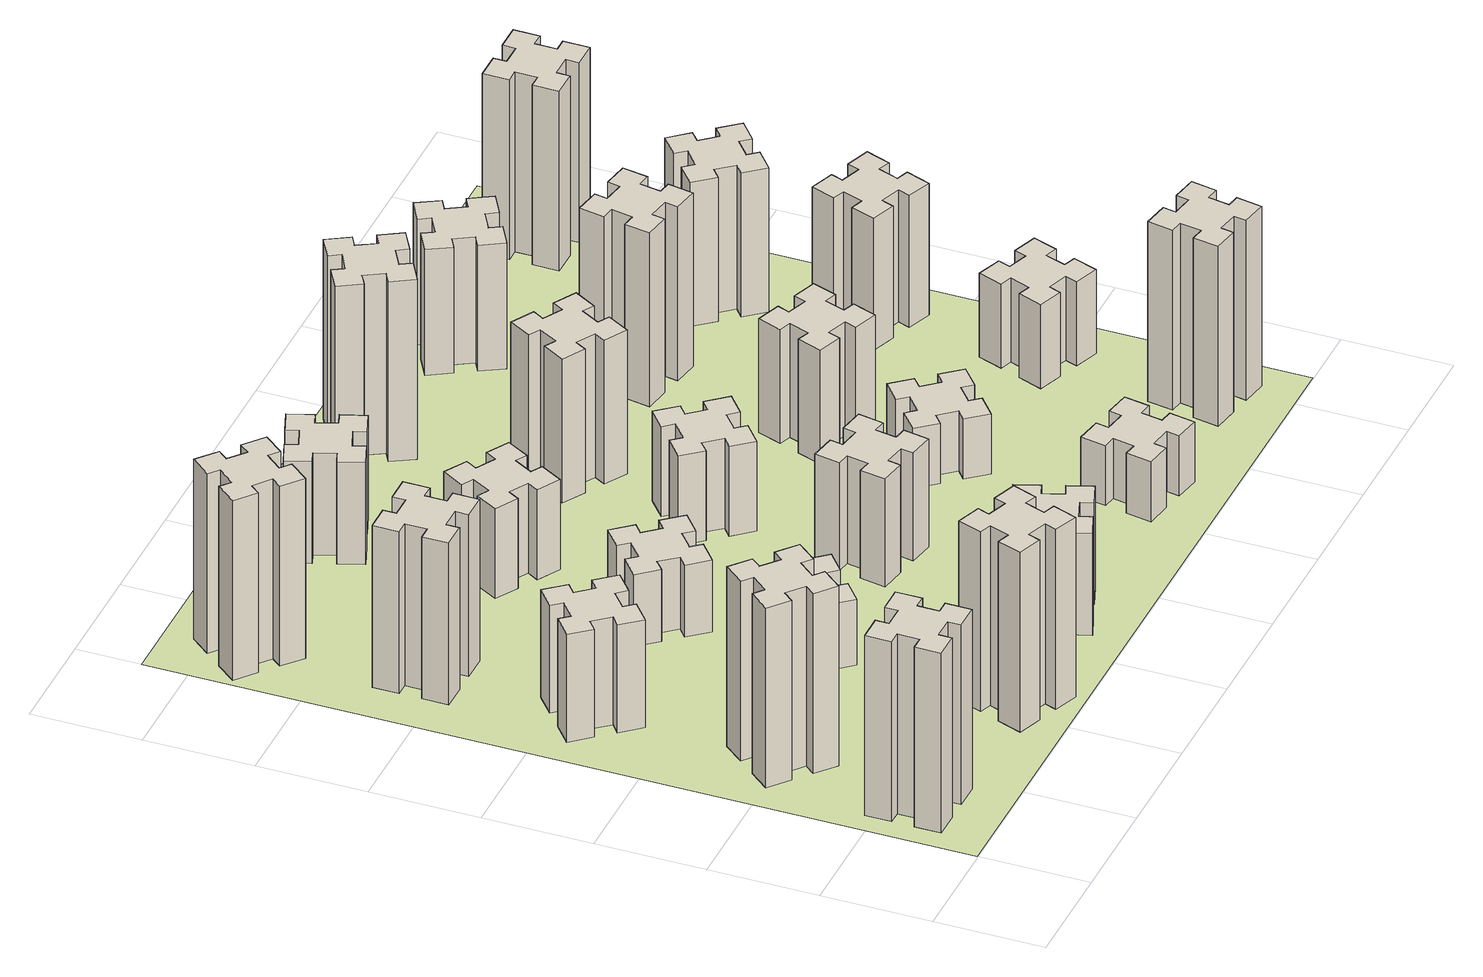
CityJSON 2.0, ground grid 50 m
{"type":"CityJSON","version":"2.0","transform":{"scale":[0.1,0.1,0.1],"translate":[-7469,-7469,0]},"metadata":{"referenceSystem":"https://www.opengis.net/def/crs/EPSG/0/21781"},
"CityObjects":{
"building1":{"type":"Building","attributes":{"class":"1000","function":"1000","usage":"1000","yearOfConstruction":2016,"roofType":"1000","measuredHeight":90,"storeysAboveGround":30,"storeysBelowGround":0},"geometry":[{"type":"Solid","lod":"1","boundaries":[[[[0,1,2,3,4,5,6,7,8,9,10,11,12,13,14,15,16,17,18,19]],[[17,16,20,21]],[[16,15,22,20]],[[15,14,23,22]],[[14,13,24,23]],[[13,12,25,24]],[[12,11,26,25]],[[11,10,27,26]],[[10,9,28,27]],[[9,8,29,28]],[[8,7,30,29]],[[7,6,31,30]],[[6,5,32,31]],[[5,4,33,32]],[[4,3,34,33]],[[3,2,35,34]],[[2,1,36,35]],[[1,0,37,36]],[[0,19,38,37]],[[19,18,39,38]],[[18,17,21,39]],[[24,25,26,27,28,29,30,31,32,33,34,35,36,37,38,39,21,20,22,23]]]]}]},
"building2":{"type":"Building","attributes":{"class":"1000","function":"1000","usage":"1000","yearOfConstruction":2016,"roofType":"1000","measuredHeight":90,"storeysAboveGround":30,"storeysBelowGround":0},"geometry":[{"type":"Solid","lod":"1","boundaries":[[[[40,41,42,43,44,45,46,47,48,49,50,51,52,53,54,55,56,57,58,59]],[[57,56,60,61]],[[56,55,62,60]],[[55,54,63,62]],[[54,53,64,63]],[[53,52,65,64]],[[52,51,66,65]],[[51,50,67,66]],[[50,49,68,67]],[[49,48,69,68]],[[48,47,70,69]],[[47,46,71,70]],[[46,45,72,71]],[[45,44,73,72]],[[44,43,74,73]],[[43,42,75,74]],[[42,41,76,75]],[[41,40,77,76]],[[40,59,78,77]],[[59,58,79,78]],[[58,57,61,79]],[[64,65,66,67,68,69,70,71,72,73,74,75,76,77,78,79,61,60,62,63]]]]}]},
"building3":{"type":"Building","attributes":{"class":"1000","function":"1000","usage":"1000","yearOfConstruction":2016,"roofType":"1000","measuredHeight":54,"storeysAboveGround":30,"storeysBelowGround":0},"geometry":[{"type":"Solid","lod":"1","boundaries":[[[[80,81,82,83,84,85,86,87,88,89,90,91,92,93,94,95,96,97,98,99]],[[97,96,100,101]],[[96,95,102,100]],[[95,94,103,102]],[[94,93,104,103]],[[93,92,105,104]],[[92,91,106,105]],[[91,90,107,106]],[[90,89,108,107]],[[89,88,109,108]],[[88,87,110,109]],[[87,86,111,110]],[[86,85,112,111]],[[85,84,113,112]],[[84,83,114,113]],[[83,82,115,114]],[[82,81,116,115]],[[81,80,117,116]],[[80,99,118,117]],[[99,98,119,118]],[[98,97,101,119]],[[104,105,106,107,108,109,110,111,112,113,114,115,116,117,118,119,101,100,102,103]]]]}]},
"building4":{"type":"Building","attributes":{"class":"1000","function":"1000","usage":"1000","yearOfConstruction":2016,"roofType":"1000","measuredHeight":81,"storeysAboveGround":30,"storeysBelowGround":0},"geometry":[{"type":"Solid","lod":"1","boundaries":[[[[120,121,122,123,124,125,126,127,128,129,130,131,132,133,134,135,136,137,138,139]],[[137,136,140,141]],[[136,135,142,140]],[[135,134,143,142]],[[134,133,144,143]],[[133,132,145,144]],[[132,131,146,145]],[[131,130,147,146]],[[130,129,148,147]],[[129,128,149,148]],[[128,127,150,149]],[[127,126,151,150]],[[126,125,152,151]],[[125,124,153,152]],[[124,123,154,153]],[[123,122,155,154]],[[122,121,156,155]],[[121,120,157,156]],[[120,139,158,157]],[[139,138,159,158]],[[138,137,141,159]],[[144,145,146,147,148,149,150,151,152,153,154,155,156,157,158,159,141,140,142,143]]]]}]},
"building5":{"type":"Building","attributes":{"class":"1000","function":"1000","usage":"1000","yearOfConstruction":2016,"roofType":"1000","measuredHeight":90,"storeysAboveGround":30,"storeysBelowGround":0},"geometry":[{"type":"Solid","lod":"1","boundaries":[[[[160,161,162,163,164,165,166,167,168,169,170,171,172,173,174,175,176,177,178,179]],[[177,176,180,181]],[[176,175,182,180]],[[175,174,183,182]],[[174,173,184,183]],[[173,172,185,184]],[[172,171,186,185]],[[171,170,187,186]],[[170,169,188,187]],[[169,168,189,188]],[[168,167,190,189]],[[167,166,191,190]],[[166,165,192,191]],[[165,164,193,192]],[[164,163,194,193]],[[163,162,195,194]],[[162,161,196,195]],[[161,160,197,196]],[[160,179,198,197]],[[179,178,199,198]],[[178,177,181,199]],[[184,185,186,187,188,189,190,191,192,193,194,195,196,197,198,199,181,180,182,183]]]]}]},
"building6":{"type":"Building","attributes":{"class":"1000","function":"1000","usage":"1000","yearOfConstruction":2016,"roofType":"1000","measuredHeight":90,"storeysAboveGround":30,"storeysBelowGround":0},"geometry":[{"type":"Solid","lod":"1","boundaries":[[[[200,201,202,203,204,205,206,207,208,209,210,211,212,213,214,215,216,217,218,219]],[[217,216,220,221]],[[216,215,222,220]],[[215,214,223,222]],[[214,213,224,223]],[[213,212,225,224]],[[212,211,226,225]],[[211,210,227,226]],[[210,209,228,227]],[[209,208,229,228]],[[208,207,230,229]],[[207,206,231,230]],[[206,205,232,231]],[[205,204,233,232]],[[204,203,234,233]],[[203,202,235,234]],[[202,201,236,235]],[[201,200,237,236]],[[200,219,238,237]],[[219,218,239,238]],[[218,217,221,239]],[[224,225,226,227,228,229,230,231,232,233,234,235,236,237,238,239,221,220,222,223]]]]}]},
"building7":{"type":"Building","attributes":{"class":"1000","function":"1000","usage":"1000","yearOfConstruction":2016,"roofType":"1000","measuredHeight":33,"storeysAboveGround":30,"storeysBelowGround":0},"geometry":[{"type":"Solid","lod":"1","boundaries":[[[[240,241,242,243,244,245,246,247,248,249,250,251,252,253,254,255,256,257,258,259]],[[257,256,260,261]],[[256,255,262,260]],[[255,254,263,262]],[[254,253,264,263]],[[253,252,265,264]],[[252,251,266,265]],[[251,250,267,266]],[[250,249,268,267]],[[249,248,269,268]],[[248,247,270,269]],[[247,246,271,270]],[[246,245,272,271]],[[245,244,273,272]],[[244,243,274,273]],[[243,242,275,274]],[[242,241,276,275]],[[241,240,277,276]],[[240,259,278,277]],[[259,258,279,278]],[[258,257,261,279]],[[264,265,266,267,268,269,270,271,272,273,274,275,276,277,278,279,261,260,262,263]]]]}]},
"building8":{"type":"Building","attributes":{"class":"1000","function":"1000","usage":"1000","yearOfConstruction":2016,"roofType":"1000","measuredHeight":36,"storeysAboveGround":30,"storeysBelowGround":0},"geometry":[{"type":"Solid","lod":"1","boundaries":[[[[280,281,282,283,284,285,286,287,288,289,290,291,292,293,294,295,296,297,298,299]],[[297,296,300,301]],[[296,295,302,300]],[[295,294,303,302]],[[294,293,304,303]],[[293,292,305,304]],[[292,291,306,305]],[[291,290,307,306]],[[290,289,308,307]],[[289,288,309,308]],[[288,287,310,309]],[[287,286,311,310]],[[286,285,312,311]],[[285,284,313,312]],[[284,283,314,313]],[[283,282,315,314]],[[282,281,316,315]],[[281,280,317,316]],[[280,299,318,317]],[[299,298,319,318]],[[298,297,301,319]],[[304,305,306,307,308,309,310,311,312,313,314,315,316,317,318,319,301,300,302,303]]]]}]},
"building9":{"type":"Building","attributes":{"class":"1000","function":"1000","usage":"1000","yearOfConstruction":2016,"roofType":"1000","measuredHeight":51,"storeysAboveGround":30,"storeysBelowGround":0},"geometry":[{"type":"Solid","lod":"1","boundaries":[[[[320,321,322,323,324,325,326,327,328,329,330,331,332,333,334,335,336,337,338,339]],[[337,336,340,341]],[[336,335,342,340]],[[335,334,343,342]],[[334,333,344,343]],[[333,332,345,344]],[[332,331,346,345]],[[331,330,347,346]],[[330,329,348,347]],[[329,328,349,348]],[[328,327,350,349]],[[327,326,351,350]],[[326,325,352,351]],[[325,324,353,352]],[[324,323,354,353]],[[323,322,355,354]],[[322,321,356,355]],[[321,320,357,356]],[[320,339,358,357]],[[339,338,359,358]],[[338,337,341,359]],[[344,345,346,347,348,349,350,351,352,353,354,355,356,357,358,359,341,340,342,343]]]]}]},
"building10":{"type":"Building","attributes":{"class":"1000","function":"1000","usage":"1000","yearOfConstruction":2016,"roofType":"1000","measuredHeight":45,"storeysAboveGround":30,"storeysBelowGround":0},"geometry":[{"type":"Solid","lod":"1","boundaries":[[[[360,361,362,363,364,365,366,367,368,369,370,371,372,373,374,375,376,377,378,379]],[[377,376,380,381]],[[376,375,382,380]],[[375,374,383,382]],[[374,373,384,383]],[[373,372,385,384]],[[372,371,386,385]],[[371,370,387,386]],[[370,369,388,387]],[[369,368,389,388]],[[368,367,390,389]],[[367,366,391,390]],[[366,365,392,391]],[[365,364,393,392]],[[364,363,394,393]],[[363,362,395,394]],[[362,361,396,395]],[[361,360,397,396]],[[360,379,398,397]],[[379,378,399,398]],[[378,377,381,399]],[[384,385,386,387,388,389,390,391,392,393,394,395,396,397,398,399,381,380,382,383]]]]}]},
"building11":{"type":"Building","attributes":{"class":"1000","function":"1000","usage":"1000","yearOfConstruction":2016,"roofType":"1000","measuredHeight":51,"storeysAboveGround":30,"storeysBelowGround":0},"geometry":[{"type":"Solid","lod":"1","boundaries":[[[[400,401,402,403,404,405,406,407,408,409,410,411,412,413,414,415,416,417,418,419]],[[417,416,420,421]],[[416,415,422,420]],[[415,414,423,422]],[[414,413,424,423]],[[413,412,425,424]],[[412,411,426,425]],[[411,410,427,426]],[[410,409,428,427]],[[409,408,429,428]],[[408,407,430,429]],[[407,406,431,430]],[[406,405,432,431]],[[405,404,433,432]],[[404,403,434,433]],[[403,402,435,434]],[[402,401,436,435]],[[401,400,437,436]],[[400,419,438,437]],[[419,418,439,438]],[[418,417,421,439]],[[424,425,426,427,428,429,430,431,432,433,434,435,436,437,438,439,421,420,422,423]]]]}]},
"building12":{"type":"Building","attributes":{"class":"1000","function":"1000","usage":"1000","yearOfConstruction":2016,"roofType":"1000","measuredHeight":54,"storeysAboveGround":30,"storeysBelowGround":0},"geometry":[{"type":"Solid","lod":"1","boundaries":[[[[440,441,442,443,444,445,446,447,448,449,450,451,452,453,454,455,456,457,458,459]],[[457,456,460,461]],[[456,455,462,460]],[[455,454,463,462]],[[454,453,464,463]],[[453,452,465,464]],[[452,451,466,465]],[[451,450,467,466]],[[450,449,468,467]],[[449,448,469,468]],[[448,447,470,469]],[[447,446,471,470]],[[446,445,472,471]],[[445,444,473,472]],[[444,443,474,473]],[[443,442,475,474]],[[442,441,476,475]],[[441,440,477,476]],[[440,459,478,477]],[[459,458,479,478]],[[458,457,461,479]],[[464,465,466,467,468,469,470,471,472,473,474,475,476,477,478,479,461,460,462,463]]]]}]},
"building13":{"type":"Building","attributes":{"class":"1000","function":"1000","usage":"1000","yearOfConstruction":2016,"roofType":"1000","measuredHeight":45,"storeysAboveGround":30,"storeysBelowGround":0},"geometry":[{"type":"Solid","lod":"1","boundaries":[[[[480,481,482,483,484,485,486,487,488,489,490,491,492,493,494,495,496,497,498,499]],[[497,496,500,501]],[[496,495,502,500]],[[495,494,503,502]],[[494,493,504,503]],[[493,492,505,504]],[[492,491,506,505]],[[491,490,507,506]],[[490,489,508,507]],[[489,488,509,508]],[[488,487,510,509]],[[487,486,511,510]],[[486,485,512,511]],[[485,484,513,512]],[[484,483,514,513]],[[483,482,515,514]],[[482,481,516,515]],[[481,480,517,516]],[[480,499,518,517]],[[499,498,519,518]],[[498,497,501,519]],[[504,505,506,507,508,509,510,511,512,513,514,515,516,517,518,519,501,500,502,503]]]]}]},
"building14":{"type":"Building","attributes":{"class":"1000","function":"1000","usage":"1000","yearOfConstruction":2016,"roofType":"1000","measuredHeight":72,"storeysAboveGround":30,"storeysBelowGround":0},"geometry":[{"type":"Solid","lod":"1","boundaries":[[[[520,521,522,523,524,525,526,527,528,529,530,531,532,533,534,535,536,537,538,539]],[[537,536,540,541]],[[536,535,542,540]],[[535,534,543,542]],[[534,533,544,543]],[[533,532,545,544]],[[532,531,546,545]],[[531,530,547,546]],[[530,529,548,547]],[[529,528,549,548]],[[528,527,550,549]],[[527,526,551,550]],[[526,525,552,551]],[[525,524,553,552]],[[524,523,554,553]],[[523,522,555,554]],[[522,521,556,555]],[[521,520,557,556]],[[520,539,558,557]],[[539,538,559,558]],[[538,537,541,559]],[[544,545,546,547,548,549,550,551,552,553,554,555,556,557,558,559,541,540,542,543]]]]}]},
"building15":{"type":"Building","attributes":{"class":"1000","function":"1000","usage":"1000","yearOfConstruction":2016,"roofType":"1000","measuredHeight":30,"storeysAboveGround":30,"storeysBelowGround":0},"geometry":[{"type":"Solid","lod":"1","boundaries":[[[[560,561,562,563,564,565,566,567,568,569,570,571,572,573,574,575,576,577,578,579]],[[577,576,580,581]],[[576,575,582,580]],[[575,574,583,582]],[[574,573,584,583]],[[573,572,585,584]],[[572,571,586,585]],[[571,570,587,586]],[[570,569,588,587]],[[569,568,589,588]],[[568,567,590,589]],[[567,566,591,590]],[[566,565,592,591]],[[565,564,593,592]],[[564,563,594,593]],[[563,562,595,594]],[[562,561,596,595]],[[561,560,597,596]],[[560,579,598,597]],[[579,578,599,598]],[[578,577,581,599]],[[584,585,586,587,588,589,590,591,592,593,594,595,596,597,598,599,581,580,582,583]]]]}]},
"building16":{"type":"Building","attributes":{"class":"1000","function":"1000","usage":"1000","yearOfConstruction":2016,"roofType":"1000","measuredHeight":90,"storeysAboveGround":30,"storeysBelowGround":0},"geometry":[{"type":"Solid","lod":"1","boundaries":[[[[600,601,602,603,604,605,606,607,608,609,610,611,612,613,614,615,616,617,618,619]],[[617,616,620,621]],[[616,615,622,620]],[[615,614,623,622]],[[614,613,624,623]],[[613,612,625,624]],[[612,611,626,625]],[[611,610,627,626]],[[610,609,628,627]],[[609,608,629,628]],[[608,607,630,629]],[[607,606,631,630]],[[606,605,632,631]],[[605,604,633,632]],[[604,603,634,633]],[[603,602,635,634]],[[602,601,636,635]],[[601,600,637,636]],[[600,619,638,637]],[[619,618,639,638]],[[618,617,621,639]],[[624,625,626,627,628,629,630,631,632,633,634,635,636,637,638,639,621,620,622,623]]]]}]},
"building17":{"type":"Building","attributes":{"class":"1000","function":"1000","usage":"1000","yearOfConstruction":2016,"roofType":"1000","measuredHeight":30,"storeysAboveGround":30,"storeysBelowGround":0},"geometry":[{"type":"Solid","lod":"1","boundaries":[[[[640,641,642,643,644,645,646,647,648,649,650,651,652,653,654,655,656,657,658,659]],[[657,656,660,661]],[[656,655,662,660]],[[655,654,663,662]],[[654,653,664,663]],[[653,652,665,664]],[[652,651,666,665]],[[651,650,667,666]],[[650,649,668,667]],[[649,648,669,668]],[[648,647,670,669]],[[647,646,671,670]],[[646,645,672,671]],[[645,644,673,672]],[[644,643,674,673]],[[643,642,675,674]],[[642,641,676,675]],[[641,640,677,676]],[[640,659,678,677]],[[659,658,679,678]],[[658,657,661,679]],[[664,665,666,667,668,669,670,671,672,673,674,675,676,677,678,679,661,660,662,663]]]]}]},
"building18":{"type":"Building","attributes":{"class":"1000","function":"1000","usage":"1000","yearOfConstruction":2016,"roofType":"1000","measuredHeight":57,"storeysAboveGround":30,"storeysBelowGround":0},"geometry":[{"type":"Solid","lod":"1","boundaries":[[[[680,681,682,683,684,685,686,687,688,689,690,691,692,693,694,695,696,697,698,699]],[[697,696,700,701]],[[696,695,702,700]],[[695,694,703,702]],[[694,693,704,703]],[[693,692,705,704]],[[692,691,706,705]],[[691,690,707,706]],[[690,689,708,707]],[[689,688,709,708]],[[688,687,710,709]],[[687,686,711,710]],[[686,685,712,711]],[[685,684,713,712]],[[684,683,714,713]],[[683,682,715,714]],[[682,681,716,715]],[[681,680,717,716]],[[680,699,718,717]],[[699,698,719,718]],[[698,697,701,719]],[[704,705,706,707,708,709,710,711,712,713,714,715,716,717,718,719,701,700,702,703]]]]}]},
"building19":{"type":"Building","attributes":{"class":"1000","function":"1000","usage":"1000","yearOfConstruction":2016,"roofType":"1000","measuredHeight":87,"storeysAboveGround":30,"storeysBelowGround":0},"geometry":[{"type":"Solid","lod":"1","boundaries":[[[[720,721,722,723,724,725,726,727,728,729,730,731,732,733,734,735,736,737,738,739]],[[737,736,740,741]],[[736,735,742,740]],[[735,734,743,742]],[[734,733,744,743]],[[733,732,745,744]],[[732,731,746,745]],[[731,730,747,746]],[[730,729,748,747]],[[729,728,749,748]],[[728,727,750,749]],[[727,726,751,750]],[[726,725,752,751]],[[725,724,753,752]],[[724,723,754,753]],[[723,722,755,754]],[[722,721,756,755]],[[721,720,757,756]],[[720,739,758,757]],[[739,738,759,758]],[[738,737,741,759]],[[744,745,746,747,748,749,750,751,752,753,754,755,756,757,758,759,741,740,742,743]]]]}]},
"building20":{"type":"Building","attributes":{"class":"1000","function":"1000","usage":"1000","yearOfConstruction":2016,"roofType":"1000","measuredHeight":90,"storeysAboveGround":30,"storeysBelowGround":0},"geometry":[{"type":"Solid","lod":"1","boundaries":[[[[760,761,762,763,764,765,766,767,768,769,770,771,772,773,774,775,776,777,778,779]],[[777,776,780,781]],[[776,775,782,780]],[[775,774,783,782]],[[774,773,784,783]],[[773,772,785,784]],[[772,771,786,785]],[[771,770,787,786]],[[770,769,788,787]],[[769,768,789,788]],[[768,767,790,789]],[[767,766,791,790]],[[766,765,792,791]],[[765,764,793,792]],[[764,763,794,793]],[[763,762,795,794]],[[762,761,796,795]],[[761,760,797,796]],[[760,779,798,797]],[[779,778,799,798]],[[778,777,781,799]],[[784,785,786,787,788,789,790,791,792,793,794,795,796,797,798,799,781,780,782,783]]]]}]},
"building21":{"type":"Building","attributes":{"class":"1000","function":"1000","usage":"1000","yearOfConstruction":2016,"roofType":"1000","measuredHeight":63,"storeysAboveGround":30,"storeysBelowGround":0},"geometry":[{"type":"Solid","lod":"1","boundaries":[[[[800,801,802,803,804,805,806,807,808,809,810,811,812,813,814,815,816,817,818,819]],[[817,816,820,821]],[[816,815,822,820]],[[815,814,823,822]],[[814,813,824,823]],[[813,812,825,824]],[[812,811,826,825]],[[811,810,827,826]],[[810,809,828,827]],[[809,808,829,828]],[[808,807,830,829]],[[807,806,831,830]],[[806,805,832,831]],[[805,804,833,832]],[[804,803,834,833]],[[803,802,835,834]],[[802,801,836,835]],[[801,800,837,836]],[[800,819,838,837]],[[819,818,839,838]],[[818,817,821,839]],[[824,825,826,827,828,829,830,831,832,833,834,835,836,837,838,839,821,820,822,823]]]]}]},
"building22":{"type":"Building","attributes":{"class":"1000","function":"1000","usage":"1000","yearOfConstruction":2016,"roofType":"1000","measuredHeight":42,"storeysAboveGround":30,"storeysBelowGround":0},"geometry":[{"type":"Solid","lod":"1","boundaries":[[[[840,841,842,843,844,845,846,847,848,849,850,851,852,853,854,855,856,857,858,859]],[[857,856,860,861]],[[856,855,862,860]],[[855,854,863,862]],[[854,853,864,863]],[[853,852,865,864]],[[852,851,866,865]],[[851,850,867,866]],[[850,849,868,867]],[[849,848,869,868]],[[848,847,870,869]],[[847,846,871,870]],[[846,845,872,871]],[[845,844,873,872]],[[844,843,874,873]],[[843,842,875,874]],[[842,841,876,875]],[[841,840,877,876]],[[840,859,878,877]],[[859,858,879,878]],[[858,857,861,879]],[[864,865,866,867,868,869,870,871,872,873,874,875,876,877,878,879,861,860,862,863]]]]}]},
"building23":{"type":"Building","attributes":{"class":"1000","function":"1000","usage":"1000","yearOfConstruction":2016,"roofType":"1000","measuredHeight":66,"storeysAboveGround":30,"storeysBelowGround":0},"geometry":[{"type":"Solid","lod":"1","boundaries":[[[[880,881,882,883,884,885,886,887,888,889,890,891,892,893,894,895,896,897,898,899]],[[897,896,900,901]],[[896,895,902,900]],[[895,894,903,902]],[[894,893,904,903]],[[893,892,905,904]],[[892,891,906,905]],[[891,890,907,906]],[[890,889,908,907]],[[889,888,909,908]],[[888,887,910,909]],[[887,886,911,910]],[[886,885,912,911]],[[885,884,913,912]],[[884,883,914,913]],[[883,882,915,914]],[[882,881,916,915]],[[881,880,917,916]],[[880,899,918,917]],[[899,898,919,918]],[[898,897,901,919]],[[904,905,906,907,908,909,910,911,912,913,914,915,916,917,918,919,901,900,902,903]]]]}]},
"building24":{"type":"Building","attributes":{"class":"1000","function":"1000","usage":"1000","yearOfConstruction":2016,"roofType":"1000","measuredHeight":72,"storeysAboveGround":30,"storeysBelowGround":0},"geometry":[{"type":"Solid","lod":"1","boundaries":[[[[920,921,922,923,924,925,926,927,928,929,930,931,932,933,934,935,936,937,938,939]],[[937,936,940,941]],[[936,935,942,940]],[[935,934,943,942]],[[934,933,944,943]],[[933,932,945,944]],[[932,931,946,945]],[[931,930,947,946]],[[930,929,948,947]],[[929,928,949,948]],[[928,927,950,949]],[[927,926,951,950]],[[926,925,952,951]],[[925,924,953,952]],[[924,923,954,953]],[[923,922,955,954]],[[922,921,956,955]],[[921,920,957,956]],[[920,939,958,957]],[[939,938,959,958]],[[938,937,941,959]],[[944,945,946,947,948,949,950,951,952,953,954,955,956,957,958,959,941,940,942,943]]]]}]},
"building25":{"type":"Building","attributes":{"class":"1000","function":"1000","usage":"1000","yearOfConstruction":2016,"roofType":"1000","measuredHeight":90,"storeysAboveGround":30,"storeysBelowGround":0},"geometry":[{"type":"Solid","lod":"1","boundaries":[[[[960,961,962,963,964,965,966,967,968,969,970,971,972,973,974,975,976,977,978,979]],[[977,976,980,981]],[[976,975,982,980]],[[975,974,983,982]],[[974,973,984,983]],[[973,972,985,984]],[[972,971,986,985]],[[971,970,987,986]],[[970,969,988,987]],[[969,968,989,988]],[[968,967,990,989]],[[967,966,991,990]],[[966,965,992,991]],[[965,964,993,992]],[[964,963,994,993]],[[963,962,995,994]],[[962,961,996,995]],[[961,960,997,996]],[[960,979,998,997]],[[979,978,999,998]],[[978,977,981,999]],[[984,985,986,987,988,989,990,991,992,993,994,995,996,997,998,999,981,980,982,983]]]]}]},
"landuse1":{"type":"LandUse","attributes":{"name":"plot1","function":"1010"},"geometry":[{"type":"MultiSurface","lod":"1","boundaries":[[[1000,1001,1002,1003]]]}]}
},
"vertices":[
[165,425,0],[165,325,0],[105,325,0],[105,205,0],[225,205,0],[225,265,0],[325,265,0],[325,205,0],[445,205,0],[445,325,0],[385,325,0],[385,425,0],[445,425,0],[445,545,0],[325,545,0],[325,485,0],[225,485,0],[225,545,0],[105,545,0],[105,425,0],[225,485,900],[225,545,900],[325,485,900],[325,545,900],[445,545,900],[445,425,900],[385,425,900],[385,325,900],[445,325,900],[445,205,900],[325,205,900],[325,265,900],[225,265,900],[225,205,900],[105,205,900],[105,325,900],[165,325,900],[165,425,900],[105,425,900],[105,545,900],
[484,1067,0],[408,1132,0],[446,1178,0],[354,1255,0],[277,1163,0],[323,1124,0],[259,1048,0],[213,1086,0],[136,994,0],[228,917,0],[266,963,0],[343,899,0],[304,853,0],[396,776,0],[473,868,0],[427,906,0],[492,983,0],[538,944,0],[615,1036,0],[523,1113,0],[492,983,900],[538,944,900],[427,906,900],[473,868,900],[396,776,900],[304,853,900],[343,899,900],[266,963,900],[228,917,900],[136,994,900],[213,1086,900],[259,1048,900],[323,1124,900],[277,1163,900],[354,1255,900],[446,1178,900],[408,1132,900],[484,1067,900],[523,1113,900],[615,1036,900],
[492,1888,0],[427,1964,0],[473,2003,0],[396,2095,0],[304,2018,0],[343,1972,0],[266,1907,0],[228,1953,0],[136,1876,0],[213,1784,0],[259,1823,0],[323,1746,0],[277,1708,0],[354,1616,0],[446,1693,0],[408,1739,0],[484,1803,0],[523,1757,0],[615,1834,0],[538,1926,0],[484,1803,540],[523,1757,540],[408,1739,540],[446,1693,540],[354,1616,540],[277,1708,540],[323,1746,540],[259,1823,540],[213,1784,540],[136,1876,540],[228,1953,540],[266,1907,540],[343,1972,540],[304,2018,540],[396,2095,540],[473,2003,540],[427,1964,540],[492,1888,540],[538,1926,540],[615,1834,540],
[485,2545,0],[485,2645,0],[545,2645,0],[545,2765,0],[425,2765,0],[425,2705,0],[325,2705,0],[325,2765,0],[205,2765,0],[205,2645,0],[265,2645,0],[265,2545,0],[205,2545,0],[205,2425,0],[325,2425,0],[325,2485,0],[425,2485,0],[425,2425,0],[545,2425,0],[545,2545,0],[425,2485,810],[425,2425,810],[325,2485,810],[325,2425,810],[205,2425,810],[205,2545,810],[265,2545,810],[265,2645,810],[205,2645,810],[205,2765,810],[325,2765,810],[325,2705,810],[425,2705,810],[425,2765,810],[545,2765,810],[545,2645,810],[485,2645,810],[485,2545,810],[545,2545,810],[545,2425,810],
[1029,360,0],[995,266,0],[939,287,0],[897,174,0],[1010,133,0],[1031,189,0],[1125,155,0],[1104,99,0],[1217,57,0],[1258,170,0],[1202,191,0],[1236,285,0],[1292,264,0],[1333,377,0],[1220,418,0],[1200,362,0],[1106,396,0],[1127,452,0],[1014,493,0],[973,380,0],[1106,396,900],[1127,452,900],[1200,362,900],[1220,418,900],[1333,377,900],[1292,264,900],[1236,285,900],[1202,191,900],[1258,170,900],[1217,57,900],[1104,99,900],[1125,155,900],[1031,189,900],[1010,133,900],[897,174,900],[939,287,900],[995,266,900],[1029,360,900],[973,380,900],[1014,493,900],
[384,3387,0],[308,3452,0],[346,3498,0],[254,3575,0],[177,3483,0],[223,3444,0],[159,3368,0],[113,3406,0],[36,3314,0],[128,3237,0],[166,3283,0],[243,3219,0],[204,3173,0],[296,3096,0],[373,3188,0],[327,3226,0],[392,3303,0],[438,3264,0],[515,3356,0],[423,3433,0],[392,3303,900],[438,3264,900],[327,3226,900],[373,3188,900],[296,3096,900],[204,3173,900],[243,3219,900],[166,3283,900],[128,3237,900],[36,3314,900],[113,3406,900],[159,3368,900],[223,3444,900],[177,3483,900],[254,3575,900],[346,3498,900],[308,3452,900],[384,3387,900],[423,3433,900],[515,3356,900],
[1083,1332,0],[1006,1267,0],[968,1313,0],[876,1236,0],[953,1144,0],[999,1183,0],[1063,1106,0],[1017,1068,0],[1094,976,0],[1186,1053,0],[1148,1099,0],[1224,1163,0],[1263,1117,0],[1355,1194,0],[1278,1286,0],[1232,1248,0],[1167,1324,0],[1213,1363,0],[1136,1455,0],[1044,1378,0],[1167,1324,330],[1213,1363,330],[1232,1248,330],[1278,1286,330],[1355,1194,330],[1263,1117,330],[1224,1163,330],[1148,1099,330],[1186,1053,330],[1094,976,330],[1017,1068,330],[1063,1106,330],[999,1183,330],[953,1144,330],[876,1236,330],[968,1313,330],[1006,1267,330],[1083,1332,330],[1044,1378,330],[1136,1455,330],
[1083,1972,0],[1006,1907,0],[968,1953,0],[876,1876,0],[953,1784,0],[999,1823,0],[1063,1746,0],[1017,1708,0],[1094,1616,0],[1186,1693,0],[1148,1739,0],[1224,1803,0],[1263,1757,0],[1355,1834,0],[1278,1926,0],[1232,1888,0],[1167,1964,0],[1213,2003,0],[1136,2095,0],[1044,2018,0],[1167,1964,360],[1213,2003,360],[1232,1888,360],[1278,1926,360],[1355,1834,360],[1263,1757,360],[1224,1803,360],[1148,1739,360],[1186,1693,360],[1094,1616,360],[1017,1708,360],[1063,1746,360],[999,1823,360],[953,1784,360],[876,1876,360],[968,1953,360],[1006,1907,360],[1083,1972,360],[1044,2018,360],[1136,2095,360],
[1765,496,0],[1671,462,0],[1650,518,0],[1537,477,0],[1579,364,0],[1635,385,0],[1669,291,0],[1613,270,0],[1654,157,0],[1767,199,0],[1746,255,0],[1840,289,0],[1860,233,0],[1973,274,0],[1932,387,0],[1876,366,0],[1842,460,0],[1898,480,0],[1857,593,0],[1744,552,0],[1842,460,510],[1898,480,510],[1876,366,510],[1932,387,510],[1973,274,510],[1860,233,510],[1840,289,510],[1746,255,510],[1767,199,510],[1654,157,510],[1613,270,510],[1669,291,510],[1635,385,510],[1579,364,510],[1537,477,510],[1650,518,510],[1671,462,510],[1765,496,510],[1744,552,510],[1857,593,510],
[1117,2525,0],[1204,2475,0],[1174,2423,0],[1278,2363,0],[1338,2467,0],[1286,2497,0],[1336,2584,0],[1388,2554,0],[1448,2658,0],[1344,2718,0],[1314,2666,0],[1227,2716,0],[1257,2768,0],[1153,2828,0],[1093,2724,0],[1145,2694,0],[1095,2607,0],[1043,2637,0],[983,2533,0],[1087,2473,0],[1095,2607,450],[1043,2637,450],[1145,2694,450],[1093,2724,450],[1153,2828,450],[1257,2768,450],[1227,2716,450],[1314,2666,450],[1344,2718,450],[1448,2658,450],[1388,2554,450],[1336,2584,450],[1286,2497,450],[1338,2467,450],[1278,2363,450],[1174,2423,450],[1204,2475,450],[1117,2525,450],[1087,2473,450],[983,2533,450],
[1125,3456,0],[1031,3422,0],[1010,3478,0],[897,3437,0],[939,3324,0],[995,3345,0],[1029,3251,0],[973,3230,0],[1014,3117,0],[1127,3159,0],[1106,3215,0],[1200,3249,0],[1220,3193,0],[1333,3234,0],[1292,3347,0],[1236,3326,0],[1202,3420,0],[1258,3440,0],[1217,3553,0],[1104,3512,0],[1202,3420,510],[1258,3440,510],[1236,3326,510],[1292,3347,510],[1333,3234,510],[1220,3193,510],[1200,3249,510],[1106,3215,510],[1127,3159,510],[1014,3117,510],[973,3230,510],[1029,3251,510],[995,3345,510],[939,3324,510],[897,3437,510],[1010,3478,510],[1031,3422,510],[1125,3456,510],[1104,3512,510],[1217,3553,510],
[1955,1147,0],[1972,1245,0],[2031,1235,0],[2052,1353,0],[1934,1374,0],[1924,1315,0],[1825,1332,0],[1836,1391,0],[1717,1412,0],[1697,1294,0],[1756,1284,0],[1738,1185,0],[1679,1196,0],[1658,1077,0],[1777,1057,0],[1787,1116,0],[1885,1098,0],[1875,1039,0],[1993,1018,0],[2014,1137,0],[1885,1098,540],[1875,1039,540],[1787,1116,540],[1777,1057,540],[1658,1077,540],[1679,1196,540],[1738,1185,540],[1756,1284,540],[1697,1294,540],[1717,1412,540],[1836,1391,540],[1825,1332,540],[1924,1315,540],[1934,1374,540],[2052,1353,540],[2031,1235,540],[1972,1245,540],[1955,1147,540],[2014,1137,540],[1993,1018,540],
[1972,1988,0],[1907,2064,0],[1953,2103,0],[1876,2195,0],[1784,2118,0],[1823,2072,0],[1746,2007,0],[1708,2053,0],[1616,1976,0],[1693,1884,0],[1739,1923,0],[1803,1846,0],[1757,1808,0],[1834,1716,0],[1926,1793,0],[1888,1839,0],[1964,1903,0],[2003,1857,0],[2095,1934,0],[2018,2026,0],[1964,1903,450],[2003,1857,450],[1888,1839,450],[1926,1793,450],[1834,1716,450],[1757,1808,450],[1803,1846,450],[1739,1923,450],[1693,1884,450],[1616,1976,450],[1708,2053,450],[1746,2007,450],[1823,2072,450],[1784,2118,450],[1876,2195,450],[1953,2103,450],[1907,2064,450],[1972,1988,450],[2018,2026,450],[2095,1934,450],
[2026,2497,0],[2076,2584,0],[2128,2554,0],[2188,2658,0],[2084,2718,0],[2054,2666,0],[1967,2716,0],[1997,2768,0],[1893,2828,0],[1833,2724,0],[1885,2694,0],[1835,2607,0],[1783,2637,0],[1723,2533,0],[1827,2473,0],[1857,2525,0],[1944,2475,0],[1914,2423,0],[2018,2363,0],[2078,2467,0],[1944,2475,720],[1914,2423,720],[1857,2525,720],[1827,2473,720],[1723,2533,720],[1783,2637,720],[1835,2607,720],[1885,2694,720],[1833,2724,720],[1893,2828,720],[1997,2768,720],[1967,2716,720],[2054,2666,720],[2084,2718,720],[2188,2658,720],[2128,2554,720],[2076,2584,720],[2026,2497,720],[2078,2467,720],[2018,2363,720],
[2596,444,0],[2578,345,0],[2519,356,0],[2498,237,0],[2617,217,0],[2627,276,0],[2725,258,0],[2715,199,0],[2833,178,0],[2854,297,0],[2795,307,0],[2812,405,0],[2871,395,0],[2892,513,0],[2774,534,0],[2764,475,0],[2665,492,0],[2676,551,0],[2557,572,0],[2537,454,0],[2665,492,300],[2676,551,300],[2764,475,300],[2774,534,300],[2892,513,300],[2871,395,300],[2812,405,300],[2795,307,300],[2854,297,300],[2833,178,300],[2715,199,300],[2725,258,300],[2627,276,300],[2617,217,300],[2498,237,300],[2519,356,300],[2578,345,300],[2596,444,300],[2537,454,300],[2557,572,300],
[1844,3556,0],[1757,3506,0],[1727,3558,0],[1623,3498,0],[1683,3394,0],[1735,3424,0],[1785,3337,0],[1733,3307,0],[1793,3203,0],[1897,3263,0],[1867,3315,0],[1954,3365,0],[1984,3313,0],[2088,3373,0],[2028,3477,0],[1976,3447,0],[1926,3534,0],[1978,3564,0],[1918,3668,0],[1814,3608,0],[1926,3534,900],[1978,3564,900],[1976,3447,900],[2028,3477,900],[2088,3373,900],[1984,3313,900],[1954,3365,900],[1867,3315,900],[1897,3263,900],[1793,3203,900],[1733,3307,900],[1785,3337,900],[1735,3424,900],[1683,3394,900],[1623,3498,900],[1727,3558,900],[1757,3506,900],[1844,3556,900],[1814,3608,900],[1918,3668,900],
[2628,1099,0],[2704,1163,0],[2743,1117,0],[2835,1194,0],[2758,1286,0],[2712,1248,0],[2647,1324,0],[2693,1363,0],[2616,1455,0],[2524,1378,0],[2563,1332,0],[2486,1267,0],[2448,1313,0],[2356,1236,0],[2433,1144,0],[2479,1183,0],[2543,1106,0],[2497,1068,0],[2574,976,0],[2666,1053,0],[2543,1106,300],[2497,1068,300],[2479,1183,300],[2433,1144,300],[2356,1236,300],[2448,1313,300],[2486,1267,300],[2563,1332,300],[2524,1378,300],[2616,1455,300],[2693,1363,300],[2647,1324,300],[2712,1248,300],[2758,1286,300],[2835,1194,300],[2743,1117,300],[2704,1163,300],[2628,1099,300],[2666,1053,300],[2574,976,300],
[2682,1671,0],[2716,1765,0],[2772,1744,0],[2813,1857,0],[2700,1898,0],[2680,1842,0],[2586,1876,0],[2607,1932,0],[2494,1973,0],[2453,1860,0],[2509,1840,0],[2475,1746,0],[2419,1767,0],[2377,1654,0],[2490,1613,0],[2511,1669,0],[2605,1635,0],[2584,1579,0],[2697,1537,0],[2738,1650,0],[2605,1635,570],[2584,1579,570],[2511,1669,570],[2490,1613,570],[2377,1654,570],[2419,1767,570],[2475,1746,570],[2509,1840,570],[2453,1860,570],[2494,1973,570],[2607,1932,570],[2586,1876,570],[2680,1842,570],[2700,1898,570],[2813,1857,570],[2772,1744,570],[2716,1765,570],[2682,1671,570],[2738,1650,570],[2697,1537,570],
[2596,2664,0],[2578,2565,0],[2519,2576,0],[2498,2457,0],[2617,2437,0],[2627,2496,0],[2725,2478,0],[2715,2419,0],[2833,2398,0],[2854,2517,0],[2795,2527,0],[2812,2625,0],[2871,2615,0],[2892,2733,0],[2774,2754,0],[2764,2695,0],[2665,2712,0],[2676,2771,0],[2557,2792,0],[2537,2674,0],[2665,2712,870],[2676,2771,870],[2764,2695,870],[2774,2754,870],[2892,2733,870],[2871,2615,870],[2812,2625,870],[2795,2527,870],[2854,2517,870],[2833,2398,870],[2715,2419,870],[2725,2478,870],[2627,2496,870],[2617,2437,870],[2498,2457,870],[2519,2576,870],[2578,2565,870],[2596,2664,870],[2537,2674,870],[2557,2792,870],
[3504,475,0],[3405,492,0],[3416,551,0],[3297,572,0],[3277,454,0],[3336,444,0],[3318,345,0],[3259,356,0],[3238,237,0],[3357,217,0],[3367,276,0],[3465,258,0],[3455,199,0],[3573,178,0],[3594,297,0],[3535,307,0],[3552,405,0],[3611,395,0],[3632,513,0],[3514,534,0],[3552,405,900],[3611,395,900],[3535,307,900],[3594,297,900],[3573,178,900],[3455,199,900],[3465,258,900],[3367,276,900],[3357,217,900],[3238,237,900],[3259,356,900],[3318,345,900],[3336,444,900],[3277,454,900],[3297,572,900],[3416,551,900],[3405,492,900],[3504,475,900],[3514,534,900],[3632,513,900],
[2716,3347,0],[2666,3434,0],[2718,3464,0],[2658,3568,0],[2554,3508,0],[2584,3456,0],[2497,3406,0],[2467,3458,0],[2363,3398,0],[2423,3294,0],[2475,3324,0],[2525,3237,0],[2473,3207,0],[2533,3103,0],[2637,3163,0],[2607,3215,0],[2694,3265,0],[2724,3213,0],[2828,3273,0],[2768,3377,0],[2694,3265,630],[2724,3213,630],[2607,3215,630],[2637,3163,630],[2533,3103,630],[2473,3207,630],[2525,3237,630],[2475,3324,630],[2423,3294,630],[2363,3398,630],[2467,3458,630],[2497,3406,630],[2584,3456,630],[2554,3508,630],[2658,3568,630],[2718,3464,630],[2666,3434,630],[2716,3347,630],[2768,3377,630],[2828,3273,630],
[3349,1200,0],[3315,1106,0],[3259,1127,0],[3217,1014,0],[3330,973,0],[3351,1029,0],[3445,995,0],[3424,939,0],[3537,897,0],[3578,1010,0],[3522,1031,0],[3556,1125,0],[3612,1104,0],[3653,1217,0],[3540,1258,0],[3520,1202,0],[3426,1236,0],[3447,1292,0],[3334,1333,0],[3293,1220,0],[3426,1236,420],[3447,1292,420],[3520,1202,420],[3540,1258,420],[3653,1217,420],[3612,1104,420],[3556,1125,420],[3522,1031,420],[3578,1010,420],[3537,897,420],[3424,939,420],[3445,995,420],[3351,1029,420],[3330,973,420],[3217,1014,420],[3259,1127,420],[3315,1106,420],[3349,1200,420],[3293,1220,420],[3334,1333,420],
[3520,1942,0],[3426,1976,0],[3447,2032,0],[3334,2073,0],[3293,1960,0],[3349,1940,0],[3315,1846,0],[3259,1867,0],[3217,1754,0],[3330,1713,0],[3351,1769,0],[3445,1735,0],[3424,1679,0],[3537,1637,0],[3578,1750,0],[3522,1771,0],[3556,1865,0],[3612,1844,0],[3653,1957,0],[3540,1998,0],[3556,1865,660],[3612,1844,660],[3522,1771,660],[3578,1750,660],[3537,1637,660],[3424,1679,660],[3445,1735,660],[3351,1769,660],[3330,1713,660],[3217,1754,660],[3259,1867,660],[3315,1846,660],[3349,1940,660],[3293,1960,660],[3334,2073,660],[3447,2032,660],[3426,1976,660],[3520,1942,660],[3540,1998,660],[3653,1957,660],
[3219,2463,0],[3283,2386,0],[3237,2348,0],[3314,2256,0],[3406,2333,0],[3368,2379,0],[3444,2443,0],[3483,2397,0],[3575,2474,0],[3498,2566,0],[3452,2528,0],[3387,2604,0],[3433,2643,0],[3356,2735,0],[3264,2658,0],[3303,2612,0],[3226,2547,0],[3188,2593,0],[3096,2516,0],[3173,2424,0],[3226,2547,720],[3188,2593,720],[3303,2612,720],[3264,2658,720],[3356,2735,720],[3433,2643,720],[3387,2604,720],[3452,2528,720],[3498,2566,720],[3575,2474,720],[3483,2397,720],[3444,2443,720],[3368,2379,720],[3406,2333,720],[3314,2256,720],[3237,2348,720],[3283,2386,720],[3219,2463,720],[3173,2424,720],[3096,2516,720],
[3385,3225,0],[3485,3225,0],[3485,3165,0],[3605,3165,0],[3605,3285,0],[3545,3285,0],[3545,3385,0],[3605,3385,0],[3605,3505,0],[3485,3505,0],[3485,3445,0],[3385,3445,0],[3385,3505,0],[3265,3505,0],[3265,3385,0],[3325,3385,0],[3325,3285,0],[3265,3285,0],[3265,3165,0],[3385,3165,0],[3325,3285,900],[3265,3285,900],[3325,3385,900],[3265,3385,900],[3265,3505,900],[3385,3505,900],[3385,3445,900],[3485,3445,900],[3485,3505,900],[3605,3505,900],[3605,3385,900],[3545,3385,900],[3545,3285,900],[3605,3285,900],[3605,3165,900],[3485,3165,900],[3485,3225,900],[3385,3225,900],[3385,3165,900],[3265,3165,900],
[5,3705,0],[3705,3705,0],[3705,5,0],[5,5,0]
]}
